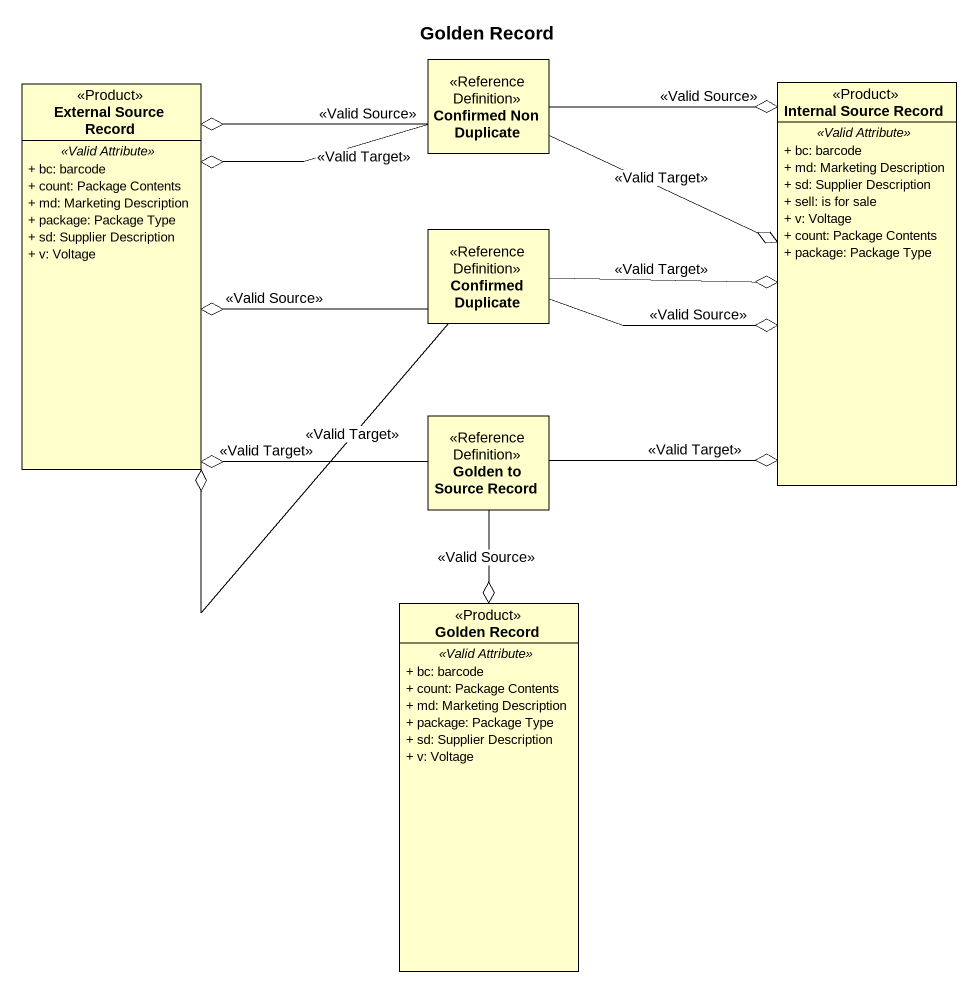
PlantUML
@startuml
title Golden Record
hide circle
hide empty members
skinparam classAttributeIconSize 0
class "External Source Record" as External_Source_Record <<Product>> {
  .. <<Valid Attribute>> ..
  + bc: barcode
  + count: Package Contents
  + md: Marketing Description
  + package: Package Type
  + sd: Supplier Description
  + v: Voltage
}
class "Confirmed Non Duplicate" as Confirmed_Non_Duplicate <<Reference Definition>>
class "Internal Source Record" as Internal_Source_Record <<Product>> {
  .. <<Valid Attribute>> ..
  + bc: barcode
  + md: Marketing Description
  + sd: Supplier Description
  + sell: is for sale
  + v: Voltage
  + count: Package Contents
  + package: Package Type
}
class "Confirmed Duplicate" as Confirmed_Duplicate <<Reference Definition>>
class "Golden to Source Record" as Golden_to_Source_Record <<Reference Definition>>
class "Golden Record" as Golden_Record <<Product>> {
  .. <<Valid Attribute>> ..
  + bc: barcode
  + count: Package Contents
  + md: Marketing Description
  + package: Package Type
  + sd: Supplier Description
  + v: Voltage
}
Confirmed_Non_Duplicate -left-o External_Source_Record : <<Valid Source>>
Confirmed_Non_Duplicate -left-o External_Source_Record : <<Valid Target>>
Confirmed_Non_Duplicate -right-o Internal_Source_Record : <<Valid Source>>
Confirmed_Non_Duplicate -right-o Internal_Source_Record : <<Valid Target>>
Confirmed_Duplicate -left-o External_Source_Record : <<Valid Source>>
Confirmed_Duplicate -left-o External_Source_Record : <<Valid Target>>
Confirmed_Duplicate -right-o Internal_Source_Record : <<Valid Source>>
Confirmed_Duplicate -right-o Internal_Source_Record : <<Valid Target>>
Golden_to_Source_Record -left-o External_Source_Record : <<Valid Target>>
Golden_to_Source_Record -right-o Internal_Source_Record : <<Valid Target>>
Golden_to_Source_Record --o Golden_Record : <<Valid Source>>
@enduml
